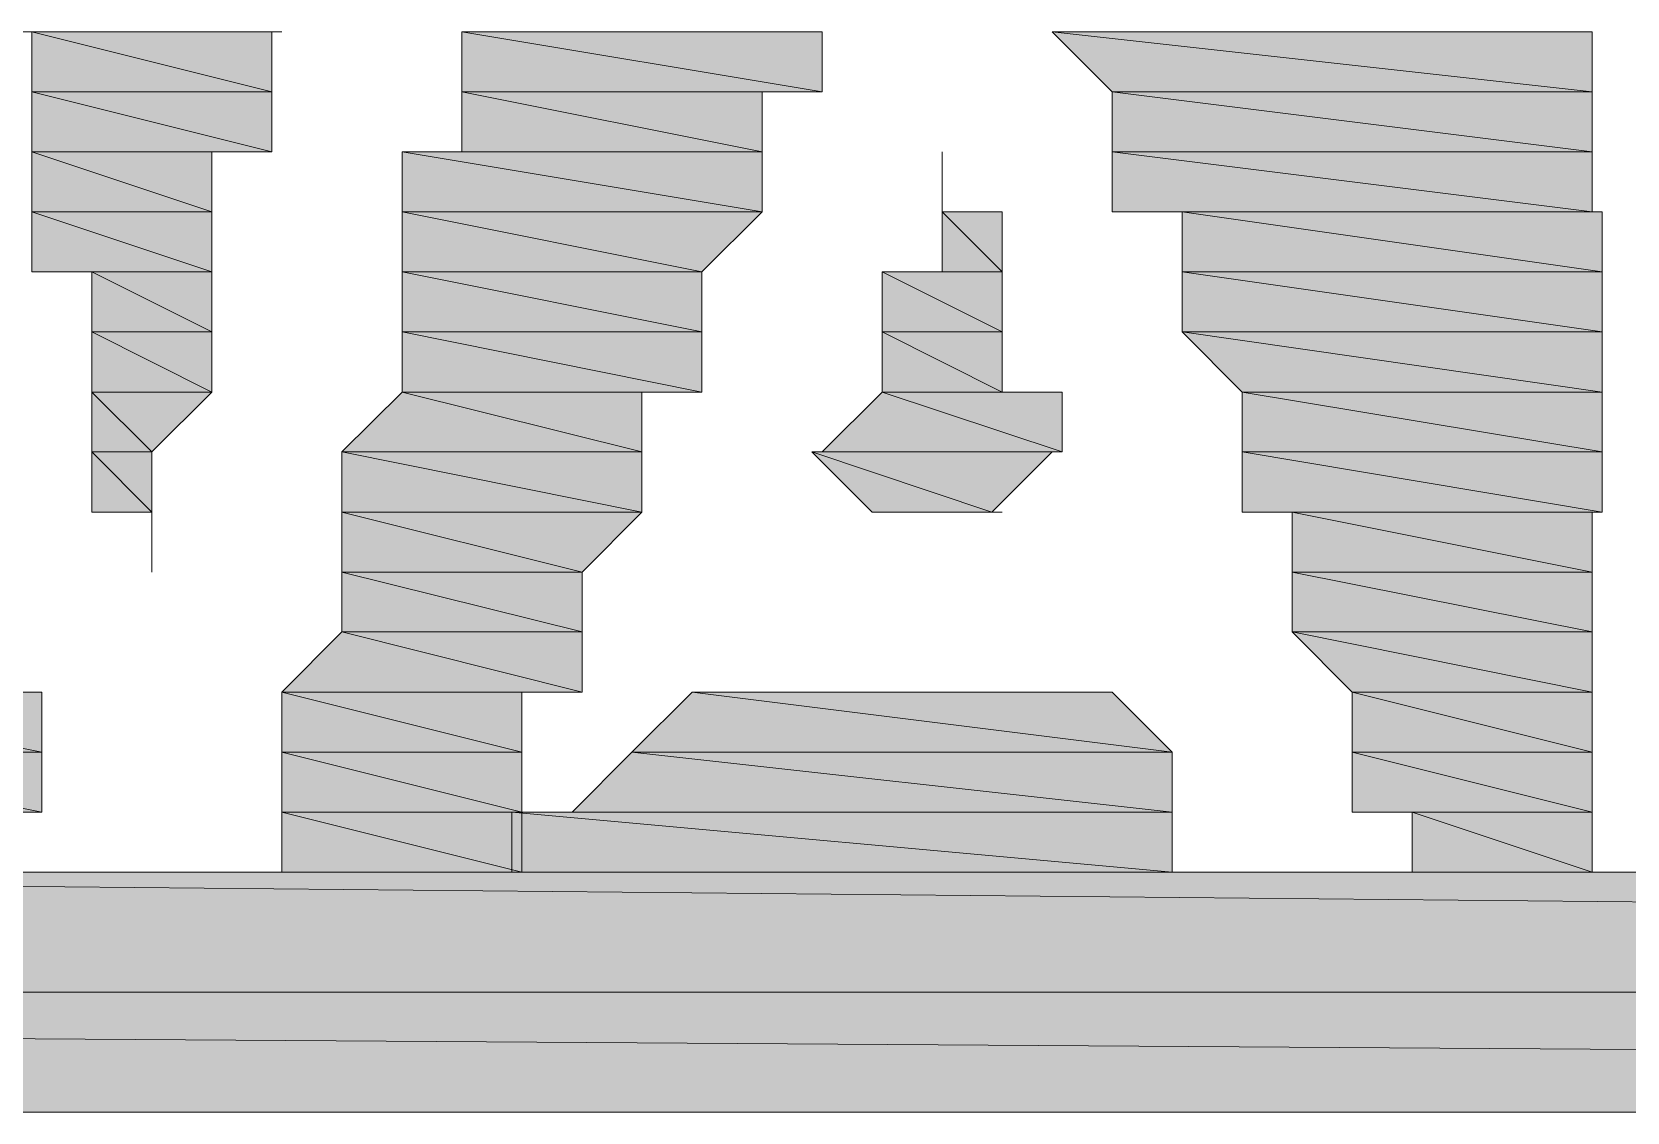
# Model space of a CAD drawing. Header units: millimetres. Extents: x 41 to 1635, y 11 to 1528.
# Drawn here: x 1480.17 to 1491.31, y 1166.81 to 1174.36 of the extents above; entities that cross this region are included whole.
import ezdxf

# ---------------------------------------------------------------- set-up
doc = ezdxf.new("R2010")
doc.units = ezdxf.units.MM
doc.header["$LTSCALE"] = 8
for name, color, linetype in [('1', 7, 'CONTINUOUS'), ('PDF2_Geometry', 7, 'CONTINUOUS'), ('PDF2_Solid Fills', 7, 'CONTINUOUS')]:
    doc.layers.add(name, color=color, linetype=linetype)

# ---------------------------------------------------------------- blocks, each defined once
blk = doc.blocks.new('Sinee')
at = {"layer": 'PDF2_Geometry', "lineweight": 5}
for points in [[(234.404, -353.578), (236.92, -353.578)], [(234.404, -353.578), (236.92, -353.578)], [(234.893, -353.578), (236.99, -353.578)], [(234.893, -353.578), (236.99, -353.578)], [(234.893, -353.578), (236.99, -353.578)], [(234.893, -353.578), (236.99, -353.578)], [(235.243, -353.578), (235.243, -353.997), (236.92, -353.997)], [(235.243, -353.578), (236.92, -353.578), (236.92, -353.997)], [(238.248, -353.578), (240.764, -353.578)], [(238.248, -353.578), (240.764, -353.578)], [(238.248, -353.578), (240.764, -353.578)], [(238.248, -353.578), (240.764, -353.578)], [(238.248, -353.578), (240.764, -353.578)], [(238.248, -353.578), (240.764, -353.578)], [(238.248, -353.578), (238.248, -353.997), (240.764, -353.997)], [(238.248, -353.578), (240.764, -353.578), (240.764, -353.997)], [(242.372, -353.578), (246.146, -353.578)], [(242.372, -353.578), (246.146, -353.578)], [(242.372, -353.578), (246.146, -353.578)], [(242.372, -353.578), (246.146, -353.578)], [(242.372, -353.578), (246.146, -353.578)], [(242.372, -353.578), (246.146, -353.578)], [(242.372, -353.578), (242.791, -353.997), (246.146, -353.997)], [(242.372, -353.578), (246.146, -353.578), (246.146, -353.997)], [(235.243, -353.997), (236.92, -353.997)], [(235.243, -353.997), (236.92, -353.997)], [(235.243, -353.997), (236.92, -353.997)], [(235.243, -353.997), (236.92, -353.997)], [(235.243, -353.997), (236.92, -353.997)], [(235.243, -353.997), (236.92, -353.997)], [(235.243, -353.997), (235.243, -354.416), (236.92, -354.416)], [(235.243, -353.997), (236.92, -353.997), (236.92, -354.416)], [(238.248, -353.997), (240.345, -353.997)], [(238.248, -353.997), (240.764, -353.997), (240.345, -353.997)], [(238.248, -353.997), (240.345, -353.997)], [(238.248, -353.997), (240.345, -353.997)], [(238.248, -353.997), (240.345, -353.997)], [(238.248, -353.997), (240.345, -353.997)], [(238.248, -353.997), (238.248, -354.416), (240.345, -354.416)], [(238.248, -353.997), (240.345, -353.997), (240.345, -354.416)], [(242.791, -353.997), (246.146, -353.997)], [(242.791, -353.997), (246.146, -353.997)], [(242.791, -353.997), (246.146, -353.997)], [(242.791, -353.997), (246.146, -353.997)], [(242.791, -353.997), (246.146, -353.997)], [(242.791, -353.997), (246.146, -353.997)], [(242.791, -353.997), (242.791, -354.416), (246.146, -354.416)], [(242.791, -353.997), (246.146, -353.997), (246.146, -354.416)], [(235.243, -354.416), (236.92, -354.416)], [(235.243, -354.416), (236.92, -354.416)], [(235.243, -354.416), (236.92, -354.416)], [(235.243, -354.416), (236.92, -354.416)], [(235.243, -354.416), (236.501, -354.416)], [(235.243, -354.416), (236.92, -354.416), (236.501, -354.416)], [(235.243, -354.416), (236.501, -354.416)], [(235.243, -354.416), (236.501, -354.416)], [(235.243, -354.416), (235.243, -354.836), (236.501, -354.836)], [(235.243, -354.416), (236.501, -354.416), (236.501, -354.836)], [(238.248, -354.416), (237.829, -354.416), (240.345, -354.416)], [(238.248, -354.416), (237.829, -354.416), (240.345, -354.416)], [(237.829, -354.416), (240.345, -354.416)], [(237.829, -354.416), (240.345, -354.416)], [(237.829, -354.416), (237.829, -354.836), (240.345, -354.836)], [(237.829, -354.416), (240.345, -354.416), (240.345, -354.836)], [(238.248, -354.416), (240.345, -354.416)], [(238.248, -354.416), (240.345, -354.416)], [(238.248, -354.416), (240.345, -354.416)], [(238.248, -354.416), (240.345, -354.416)], [(238.248, -354.416), (240.345, -354.416)], [(241.603, -354.416), (241.603, -354.416)], [(241.603, -354.416), (241.603, -354.836)], [(241.603, -354.416), (241.603, -354.836)], [(242.791, -354.416), (246.146, -354.416)], [(242.791, -354.416), (246.146, -354.416)], [(242.791, -354.416), (246.146, -354.416)], [(242.791, -354.416), (246.146, -354.416)], [(242.791, -354.416), (246.146, -354.416)], [(242.791, -354.416), (246.146, -354.416)], [(242.791, -354.416), (246.146, -354.416)], [(242.791, -354.416), (246.146, -354.416)], [(242.791, -354.416), (242.791, -354.836), (246.146, -354.836)], [(242.791, -354.416), (246.146, -354.416), (246.146, -354.836)], [(235.243, -354.836), (236.501, -354.836)], [(235.243, -354.836), (236.501, -354.836)], [(235.243, -354.836), (236.501, -354.836)], [(235.243, -354.836), (236.501, -354.836)], [(235.243, -354.836), (236.501, -354.836)], [(235.243, -354.836), (236.501, -354.836)], [(235.243, -354.836), (236.501, -354.836)], [(235.243, -354.836), (236.501, -354.836)], [(235.243, -354.836), (236.501, -354.836)], [(235.243, -354.836), (236.501, -354.836)], [(235.243, -354.836), (236.501, -354.836)], [(235.243, -354.836), (236.501, -354.836)], [(235.243, -354.836), (236.501, -354.836)], [(235.243, -354.836), (236.501, -354.836)], [(235.243, -354.836), (235.243, -355.255), (236.501, -355.255)], [(235.243, -354.836), (236.501, -354.836), (236.501, -355.255)], [(237.829, -354.836), (240.345, -354.836)], [(237.829, -354.836), (240.345, -354.836)], [(237.829, -354.836), (240.345, -354.836)], [(237.829, -354.836), (240.345, -354.836)], [(237.829, -354.836), (240.345, -354.836)], [(237.829, -354.836), (240.345, -354.836)], [(237.829, -354.836), (240.345, -354.836)], [(237.829, -354.836), (240.345, -354.836)], [(237.829, -354.836), (240.345, -354.836)], [(237.829, -354.836), (240.345, -354.836)], [(237.829, -354.836), (240.345, -354.836)], [(237.829, -354.836), (240.345, -354.836)], [(237.829, -354.836), (240.345, -354.836)], [(237.829, -354.836), (240.345, -354.836)], [(237.829, -354.836), (237.829, -355.255), (239.925, -355.255)], [(237.829, -354.836), (240.345, -354.836), (239.925, -355.255)], [(241.603, -354.836), (241.603, -354.836)], [(241.603, -354.836), (241.603, -354.836)], [(241.603, -354.836), (241.603, -354.836)], [(241.603, -354.836), (241.603, -354.836)], [(241.603, -354.836), (241.603, -354.836)], [(241.603, -354.836), (241.603, -354.836)], [(241.603, -354.836), (241.603, -354.836)], [(241.603, -354.836), (241.603, -354.836)], [(241.603, -354.836), (241.603, -354.836)], [(241.603, -354.836), (241.603, -354.836)], [(241.603, -354.836), (241.603, -354.836)], [(241.603, -354.836), (241.603, -354.836)], [(241.603, -354.836), (242.022, -354.836)], [(241.603, -354.836), (242.022, -354.836)], [(241.603, -354.836), (241.603, -355.255), (242.022, -355.255)], [(241.603, -354.836), (242.022, -354.836), (242.022, -355.255)], [(242.791, -354.836), (246.146, -354.836)], [(242.791, -354.836), (246.146, -354.836)], [(242.791, -354.836), (246.146, -354.836)], [(242.791, -354.836), (246.146, -354.836)], [(243.28, -354.836), (246.216, -354.836)], [(243.28, -354.836), (246.216, -354.836)], [(243.28, -354.836), (246.216, -354.836)], [(243.28, -354.836), (246.216, -354.836)], [(243.28, -354.836), (246.216, -354.836)], [(243.28, -354.836), (246.216, -354.836)], [(243.28, -354.836), (246.216, -354.836)], [(243.28, -354.836), (246.216, -354.836)], [(243.28, -354.836), (246.216, -354.836)], [(243.28, -354.836), (246.216, -354.836)], [(243.28, -354.836), (243.28, -355.255), (246.216, -355.255)], [(243.28, -354.836), (246.216, -354.836), (246.216, -355.255)], [(235.243, -355.255), (236.501, -355.255)], [(235.243, -355.255), (236.501, -355.255)], [(235.243, -355.255), (236.501, -355.255)], [(235.243, -355.255), (236.501, -355.255)], [(235.662, -355.255), (236.501, -355.255)], [(235.662, -355.255), (236.501, -355.255)], [(235.662, -355.255), (235.662, -355.674), (236.501, -355.674)], [(235.662, -355.255), (236.501, -355.255), (236.501, -355.674)], [(237.829, -355.255), (239.925, -355.255)], [(237.829, -355.255), (239.925, -355.255)], [(237.829, -355.255), (239.925, -355.255)], [(237.829, -355.255), (239.925, -355.255)], [(237.829, -355.255), (239.925, -355.255)], [(237.829, -355.255), (239.925, -355.255)], [(237.829, -355.255), (237.829, -355.674), (239.925, -355.674)], [(237.829, -355.255), (239.925, -355.255), (239.925, -355.674)], [(241.603, -355.255), (241.184, -355.255), (242.022, -355.255)], [(241.603, -355.255), (241.184, -355.255), (242.022, -355.255)], [(241.184, -355.255), (242.022, -355.255)], [(241.184, -355.255), (242.022, -355.255)], [(241.184, -355.255), (241.184, -355.674), (242.022, -355.674)], [(241.184, -355.255), (242.022, -355.255), (242.022, -355.674)], [(241.603, -355.255), (242.022, -355.255)], [(241.603, -355.255), (242.022, -355.255)], [(241.603, -355.255), (242.022, -355.255)], [(243.28, -355.255), (246.216, -355.255)], [(243.28, -355.255), (246.216, -355.255)], [(243.28, -355.255), (246.216, -355.255)], [(243.28, -355.255), (246.216, -355.255)], [(243.28, -355.255), (246.216, -355.255)], [(243.28, -355.255), (246.216, -355.255)], [(243.28, -355.255), (243.28, -355.674), (246.216, -355.674)], [(243.28, -355.255), (246.216, -355.255), (246.216, -355.674)], [(235.662, -355.674), (236.501, -355.674)], [(235.662, -355.674), (236.501, -355.674)], [(235.662, -355.674), (235.662, -356.094), (236.501, -356.094)], [(235.662, -355.674), (236.501, -355.674), (236.501, -356.094)], [(237.829, -355.674), (239.925, -355.674)], [(237.829, -355.674), (239.925, -355.674)], [(237.829, -355.674), (237.829, -356.094), (239.925, -356.094)], [(237.829, -355.674), (239.925, -355.674), (239.925, -356.094)], [(241.184, -355.674), (242.022, -355.674)], [(241.184, -355.674), (242.022, -355.674)], [(241.184, -355.674), (241.184, -356.094), (242.022, -356.094)], [(241.184, -355.674), (242.022, -355.674), (242.022, -356.094)], [(243.28, -355.674), (246.216, -355.674)], [(243.28, -355.674), (246.216, -355.674)], [(243.28, -355.674), (243.7, -356.094), (246.216, -356.094)], [(243.28, -355.674), (246.216, -355.674), (246.216, -356.094)], [(235.662, -356.094), (236.501, -356.094)], [(235.662, -356.094), (236.501, -356.094)], [(235.662, -356.094), (236.501, -356.094)], [(235.662, -356.094), (236.501, -356.094)], [(235.662, -356.094), (236.501, -356.094)], [(235.662, -356.094), (236.501, -356.094)], [(235.662, -356.094), (235.662, -356.513), (236.081, -356.513)], [(235.662, -356.094), (236.501, -356.094), (236.081, -356.513)], [(237.829, -356.094), (237.409, -356.513), (239.506, -356.513)], [(237.829, -356.094), (239.925, -356.094)], [(237.829, -356.094), (239.925, -356.094)], [(237.829, -356.094), (239.925, -356.094)], [(237.829, -356.094), (239.925, -356.094)], [(237.829, -356.094), (239.506, -356.094)], [(237.829, -356.094), (239.925, -356.094), (239.506, -356.094)], [(237.829, -356.094), (239.506, -356.094), (239.506, -356.513)], [(241.184, -356.094), (240.764, -356.513), (242.442, -356.513)], [(241.184, -356.094), (242.022, -356.094)], [(241.184, -356.094), (242.022, -356.094)], [(241.184, -356.094), (242.442, -356.094)], [(241.184, -356.094), (242.442, -356.094)], [(241.184, -356.094), (242.442, -356.094)], [(241.184, -356.094), (242.442, -356.094)], [(241.184, -356.094), (242.442, -356.094), (242.442, -356.513)], [(243.7, -356.094), (246.216, -356.094)], [(243.7, -356.094), (246.216, -356.094)], [(243.7, -356.094), (246.216, -356.094)], [(243.7, -356.094), (246.216, -356.094)], [(243.7, -356.094), (246.216, -356.094)], [(243.7, -356.094), (246.216, -356.094)], [(243.7, -356.094), (243.7, -356.513), (246.216, -356.513)], [(243.7, -356.094), (246.216, -356.094), (246.216, -356.513)], [(235.662, -356.513), (236.081, -356.513)], [(235.662, -356.513), (236.081, -356.513)], [(235.662, -356.513), (236.081, -356.513)], [(235.662, -356.513), (236.081, -356.513)], [(235.662, -356.513), (235.662, -356.933), (236.081, -356.933)], [(235.662, -356.513), (236.081, -356.513), (236.081, -356.933)], [(237.409, -356.513), (239.506, -356.513)], [(237.409, -356.513), (239.506, -356.513)], [(237.409, -356.513), (239.506, -356.513)], [(237.409, -356.513), (239.506, -356.513)], [(237.409, -356.513), (237.409, -356.933), (239.506, -356.933)], [(237.409, -356.513), (239.506, -356.513), (239.506, -356.933)], [(240.694, -356.513), (242.372, -356.513)], [(240.694, -356.513), (242.372, -356.513)], [(240.694, -356.513), (242.372, -356.513)], [(240.694, -356.513), (242.372, -356.513)], [(240.694, -356.513), (241.114, -356.933), (241.952, -356.933)], [(240.694, -356.513), (242.372, -356.513), (241.952, -356.933)], [(243.7, -356.513), (246.216, -356.513)], [(243.7, -356.513), (246.216, -356.513)], [(243.7, -356.513), (246.216, -356.513)], [(243.7, -356.513), (246.216, -356.513)], [(243.7, -356.513), (243.7, -356.933), (246.216, -356.933)], [(243.7, -356.513), (246.216, -356.513), (246.216, -356.933)], [(235.662, -356.933), (236.081, -356.933)], [(235.662, -356.933), (236.081, -356.933)], [(235.662, -356.933), (236.081, -356.933)], [(235.662, -356.933), (236.081, -356.933)], [(236.081, -356.933), (236.081, -356.933)], [(236.081, -356.933), (236.081, -356.933)], [(236.081, -356.933), (236.081, -356.933)], [(236.081, -356.933), (236.081, -356.933)], [(236.081, -356.933), (236.081, -356.933)], [(236.081, -356.933), (236.081, -356.933)], [(236.081, -356.933), (236.081, -356.933)], [(236.081, -356.933), (236.081, -356.933)], [(236.081, -356.933), (236.081, -356.933)], [(236.081, -356.933), (236.081, -356.933)], [(236.081, -356.933), (236.081, -356.933)], [(236.081, -356.933), (236.081, -356.933)], [(236.081, -356.933), (236.081, -356.933)], [(236.081, -356.933), (236.081, -356.933)], [(236.081, -356.933), (236.081, -357.352)], [(236.081, -356.933), (236.081, -357.352)], [(237.409, -356.933), (239.506, -356.933)], [(237.409, -356.933), (239.506, -356.933)], [(237.409, -356.933), (239.506, -356.933)], [(237.409, -356.933), (239.506, -356.933)], [(237.409, -356.933), (239.506, -356.933)], [(237.409, -356.933), (239.506, -356.933)], [(237.409, -356.933), (239.506, -356.933)], [(237.409, -356.933), (239.506, -356.933)], [(237.409, -356.933), (239.506, -356.933)], [(237.409, -356.933), (239.506, -356.933)], [(237.409, -356.933), (239.506, -356.933)], [(237.409, -356.933), (239.506, -356.933)], [(237.409, -356.933), (239.506, -356.933)], [(237.409, -356.933), (239.506, -356.933)], [(237.409, -356.933), (239.506, -356.933)], [(237.409, -356.933), (239.506, -356.933)], [(237.409, -356.933), (239.506, -356.933)], [(237.409, -356.933), (239.506, -356.933)], [(237.409, -356.933), (237.409, -357.352), (239.087, -357.352)], [(237.409, -356.933), (239.506, -356.933), (239.087, -357.352)], [(241.184, -356.933), (242.022, -356.933)], [(241.184, -356.933), (242.022, -356.933)], [(241.603, -356.933), (241.603, -356.933)], [(241.603, -356.933), (242.022, -356.933), (241.603, -356.933)], [(241.603, -356.933), (241.603, -356.933)], [(241.603, -356.933), (241.603, -356.933)], [(241.603, -356.933), (241.603, -356.933)], [(243.7, -356.933), (246.216, -356.933)], [(243.7, -356.933), (246.216, -356.933)], [(243.7, -356.933), (246.216, -356.933)], [(243.7, -356.933), (246.216, -356.933)], [(243.7, -356.933), (246.216, -356.933)], [(243.7, -356.933), (246.216, -356.933)], [(243.7, -356.933), (246.216, -356.933)], [(243.7, -356.933), (246.216, -356.933)], [(244.049, -356.933), (246.146, -356.933)], [(244.049, -356.933), (246.146, -356.933)], [(244.049, -356.933), (246.146, -356.933)], [(244.049, -356.933), (246.146, -356.933)], [(244.049, -356.933), (246.146, -356.933)], [(244.049, -356.933), (246.146, -356.933)], [(244.049, -356.933), (246.146, -356.933)], [(244.049, -356.933), (246.146, -356.933)], [(244.049, -356.933), (246.146, -356.933)], [(244.049, -356.933), (246.146, -356.933)], [(244.049, -356.933), (244.049, -357.352), (246.146, -357.352)], [(244.049, -356.933), (246.146, -356.933), (246.146, -357.352)], [(236.081, -357.352), (236.081, -357.352)], [(236.081, -357.352), (236.081, -357.352)], [(236.081, -357.352), (236.081, -357.352)], [(237.409, -357.352), (239.087, -357.352)], [(237.409, -357.352), (239.087, -357.352)], [(237.409, -357.352), (239.087, -357.352)], [(237.409, -357.352), (239.087, -357.352)], [(237.409, -357.352), (239.087, -357.352)], [(237.409, -357.352), (239.087, -357.352)], [(237.409, -357.352), (237.409, -357.771), (239.087, -357.771)], [(237.409, -357.352), (239.087, -357.352), (239.087, -357.771)], [(244.049, -357.352), (246.146, -357.352)], [(244.049, -357.352), (246.146, -357.352)], [(244.049, -357.352), (246.146, -357.352)], [(244.049, -357.352), (246.146, -357.352)], [(244.049, -357.352), (246.146, -357.352)], [(244.049, -357.352), (246.146, -357.352)], [(244.049, -357.352), (244.049, -357.771), (246.146, -357.771)], [(244.049, -357.352), (246.146, -357.352), (246.146, -357.771)], [(237.409, -357.771), (236.99, -358.191), (239.087, -358.191)], [(237.409, -357.771), (239.087, -357.771), (239.087, -358.191)], [(244.049, -357.771), (244.468, -358.191), (246.146, -358.191)], [(244.049, -357.771), (246.146, -357.771), (246.146, -358.191)], [(233.216, -358.191), (235.313, -358.191)], [(233.216, -358.191), (235.313, -358.191)], [(233.216, -358.191), (235.313, -358.191)], [(233.216, -358.191), (235.313, -358.191)], [(233.216, -358.191), (233.216, -358.61), (235.313, -358.61)], [(233.216, -358.191), (235.313, -358.191), (235.313, -358.61)], [(236.99, -358.191), (239.087, -358.191)], [(236.99, -358.191), (239.087, -358.191)], [(236.99, -358.191), (239.087, -358.191)], [(236.99, -358.191), (239.087, -358.191)], [(236.99, -358.191), (238.667, -358.191)], [(236.99, -358.191), (239.087, -358.191), (238.667, -358.191)], [(236.99, -358.191), (238.667, -358.191)], [(236.99, -358.191), (238.667, -358.191)], [(236.99, -358.191), (236.99, -358.61), (238.667, -358.61)], [(236.99, -358.191), (238.667, -358.191), (238.667, -358.61)], [(239.856, -358.191), (239.436, -358.61), (243.21, -358.61)], [(240.275, -358.191), (239.856, -358.191), (242.791, -358.191)], [(240.275, -358.191), (239.856, -358.191), (242.791, -358.191)], [(239.856, -358.191), (242.791, -358.191)], [(239.856, -358.191), (242.791, -358.191)], [(239.856, -358.191), (242.791, -358.191), (243.21, -358.61)], [(240.275, -358.191), (242.791, -358.191)], [(240.275, -358.191), (242.791, -358.191)], [(240.275, -358.191), (242.791, -358.191)], [(240.275, -358.191), (242.791, -358.191)], [(240.275, -358.191), (242.791, -358.191)], [(240.275, -358.191), (242.791, -358.191)], [(244.468, -358.191), (246.146, -358.191)], [(244.468, -358.191), (246.146, -358.191)], [(244.468, -358.191), (246.146, -358.191)], [(244.468, -358.191), (246.146, -358.191)], [(244.468, -358.191), (246.146, -358.191)], [(244.468, -358.191), (246.146, -358.191)], [(244.468, -358.191), (246.146, -358.191)], [(244.468, -358.191), (246.146, -358.191)], [(244.468, -358.191), (244.468, -358.61), (246.146, -358.61)], [(244.468, -358.191), (246.146, -358.191), (246.146, -358.61)], [(233.216, -358.61), (232.797, -359.029), (235.313, -359.029)], [(233.216, -358.61), (235.313, -358.61)], [(233.216, -358.61), (235.313, -358.61)], [(233.216, -358.61), (235.313, -358.61)], [(233.216, -358.61), (235.313, -358.61)], [(233.216, -358.61), (235.313, -358.61)], [(233.216, -358.61), (235.313, -358.61)], [(233.216, -358.61), (235.313, -358.61)], [(233.216, -358.61), (235.313, -358.61)], [(233.216, -358.61), (235.313, -358.61), (235.313, -359.029)], [(236.99, -358.61), (238.667, -358.61)], [(236.99, -358.61), (238.667, -358.61)], [(236.99, -358.61), (238.667, -358.61)], [(236.99, -358.61), (238.667, -358.61)], [(236.99, -358.61), (238.667, -358.61)], [(236.99, -358.61), (238.667, -358.61)], [(236.99, -358.61), (238.667, -358.61)], [(236.99, -358.61), (238.667, -358.61)], [(236.99, -358.61), (236.99, -359.029), (238.667, -359.029)], [(236.99, -358.61), (238.667, -358.61), (238.667, -359.029)], [(239.436, -358.61), (239.017, -359.029), (243.21, -359.029)], [(239.436, -358.61), (243.21, -358.61)], [(239.436, -358.61), (243.21, -358.61)], [(239.436, -358.61), (243.21, -358.61)], [(239.436, -358.61), (243.21, -358.61)], [(239.436, -358.61), (243.21, -358.61)], [(239.436, -358.61), (243.21, -358.61)], [(239.436, -358.61), (243.21, -358.61)], [(239.436, -358.61), (243.21, -358.61)], [(239.436, -358.61), (243.21, -358.61), (243.21, -359.029)], [(244.468, -358.61), (246.146, -358.61)], [(244.468, -358.61), (246.146, -358.61)], [(244.468, -358.61), (246.146, -358.61)], [(244.468, -358.61), (246.146, -358.61)], [(244.468, -358.61), (246.146, -358.61)], [(244.468, -358.61), (246.146, -358.61)], [(244.468, -358.61), (246.146, -358.61)], [(244.468, -358.61), (246.146, -358.61)], [(244.468, -358.61), (244.468, -359.029), (246.146, -359.029)], [(244.468, -358.61), (246.146, -358.61), (246.146, -359.029)], [(232.797, -359.029), (232.377, -359.029), (235.313, -359.029)], [(232.797, -359.029), (232.377, -359.029), (235.313, -359.029)], [(232.797, -359.029), (235.313, -359.029)], [(232.797, -359.029), (235.313, -359.029)], [(232.797, -359.029), (235.313, -359.029)], [(232.797, -359.029), (235.313, -359.029)], [(232.797, -359.029), (235.313, -359.029)], [(236.99, -359.029), (238.667, -359.029)], [(236.99, -359.029), (238.667, -359.029)], [(236.99, -359.029), (238.667, -359.029)], [(236.99, -359.029), (238.667, -359.029)], [(236.99, -359.029), (238.667, -359.029)], [(236.99, -359.029), (238.667, -359.029)], [(236.99, -359.029), (238.667, -359.029)], [(236.99, -359.029), (238.667, -359.029)], [(236.99, -359.029), (238.667, -359.029)], [(236.99, -359.029), (238.667, -359.029)], [(236.99, -359.029), (238.667, -359.029)], [(236.99, -359.029), (238.667, -359.029)], [(236.99, -359.029), (236.99, -359.449), (238.667, -359.449)], [(236.99, -359.029), (238.667, -359.029), (238.667, -359.449)], [(238.597, -359.029), (243.21, -359.029)], [(238.597, -359.029), (243.21, -359.029)], [(238.597, -359.029), (238.597, -359.449), (243.21, -359.449)], [(238.597, -359.029), (243.21, -359.029), (243.21, -359.449)], [(239.017, -359.029), (238.598, -359.029), (243.21, -359.029)], [(239.017, -359.029), (238.598, -359.029), (243.21, -359.029)], [(239.017, -359.029), (243.21, -359.029)], [(239.017, -359.029), (243.21, -359.029)], [(239.017, -359.029), (243.21, -359.029)], [(239.017, -359.029), (243.21, -359.029)], [(239.017, -359.029), (243.21, -359.029)], [(239.017, -359.029), (243.21, -359.029)], [(239.017, -359.029), (243.21, -359.029)], [(239.017, -359.029), (243.21, -359.029)], [(239.017, -359.029), (243.21, -359.029)], [(244.468, -359.029), (246.146, -359.029)], [(244.468, -359.029), (246.146, -359.029)], [(244.468, -359.029), (246.146, -359.029)], [(244.468, -359.029), (246.146, -359.029)], [(244.468, -359.029), (246.146, -359.029)], [(244.468, -359.029), (246.146, -359.029)], [(244.888, -359.029), (246.146, -359.029)], [(244.888, -359.029), (246.146, -359.029)], [(244.888, -359.029), (246.146, -359.029)], [(244.888, -359.029), (246.146, -359.029)], [(244.888, -359.029), (246.146, -359.029)], [(244.888, -359.029), (246.146, -359.029)], [(244.888, -359.029), (244.888, -359.449), (246.146, -359.449)], [(244.888, -359.029), (246.146, -359.029), (246.146, -359.449)], [(224.759, -359.449), (224.34, -360.287), (312.395, -360.287)], [(224.759, -359.449), (312.395, -359.449), (312.395, -360.287)], [(232.307, -359.449), (231.888, -359.449), (236.081, -359.449)], [(232.307, -359.449), (231.888, -359.449), (236.081, -359.449)], [(231.888, -359.449), (236.501, -359.449)], [(231.888, -359.449), (236.501, -359.449)], [(231.888, -359.449), (236.501, -359.449)], [(231.888, -359.449), (236.501, -359.449)], [(232.307, -359.449), (235.662, -359.449)], [(232.307, -359.449), (235.662, -359.449)], [(232.307, -359.449), (236.081, -359.449)], [(236.501, -359.449), (238.178, -359.449)], [(236.501, -359.449), (238.178, -359.449)], [(236.501, -359.449), (238.178, -359.449)], [(236.501, -359.449), (238.178, -359.449)], [(236.99, -359.449), (236.571, -359.449), (238.248, -359.449)], [(236.99, -359.449), (236.571, -359.449), (238.248, -359.449)], [(236.99, -359.449), (238.248, -359.449)], [(236.99, -359.449), (238.667, -359.449), (238.248, -359.449)], [(236.99, -359.449), (238.248, -359.449)], [(238.597, -359.449), (238.178, -359.449), (243.63, -359.449)], [(238.597, -359.449), (238.178, -359.449), (243.63, -359.449)], [(238.248, -359.449), (243.699, -359.449)], [(238.248, -359.449), (243.699, -359.449)], [(238.597, -359.449), (243.21, -359.449)], [(238.597, -359.449), (243.21, -359.449)], [(238.597, -359.449), (243.63, -359.449)], [(238.597, -359.449), (243.63, -359.449)], [(238.597, -359.449), (243.63, -359.449)], [(243.7, -359.449), (244.958, -359.449)], [(244.888, -359.449), (246.146, -359.449)], [(244.888, -359.449), (246.146, -359.449)], [(244.888, -359.449), (246.146, -359.449)], [(244.888, -359.449), (246.146, -359.449)], [(244.888, -359.449), (246.146, -359.449)], [(244.888, -359.449), (246.146, -359.449)], [(244.888, -359.449), (246.146, -359.449)], [(244.888, -359.449), (246.146, -359.449)], [(246.565, -359.449), (246.146, -359.449), (251.597, -359.449)], [(246.565, -359.449), (246.146, -359.449), (251.597, -359.449)], [(246.146, -359.449), (252.017, -359.449)], [(246.146, -359.449), (252.017, -359.449)], [(246.146, -359.449), (252.017, -359.449)], [(246.146, -359.449), (252.017, -359.449)], [(186.179, -360.287), (186.179, -361.126), (312.396, -361.126)], [(186.179, -360.287), (312.396, -360.287), (312.396, -361.126)], [(224.41, -360.287), (221.474, -360.287), (312.472, -360.287)], [(224.41, -360.287), (221.474, -360.287), (312.472, -360.287)], [(224.41, -360.287), (312.472, -360.287)], [(216.023, -361.126), (249.15, -361.126)]]:
    blk.add_lwpolyline(points, close=True, dxfattribs=at)
for points in [[(234.404, -353.578), (236.92, -353.578), (234.404, -353.578)], [(234.404, -353.578), (236.92, -353.578), (234.404, -353.578)], [(234.893, -353.578), (236.99, -353.578), (234.893, -353.578)], [(234.893, -353.578), (236.99, -353.578), (234.893, -353.578)], [(234.893, -353.578), (236.99, -353.578), (234.893, -353.578)], [(234.893, -353.578), (236.99, -353.578), (234.893, -353.578)], [(238.248, -353.578), (240.764, -353.578), (238.248, -353.578)], [(238.248, -353.578), (240.764, -353.578), (238.248, -353.578)], [(238.248, -353.578), (240.764, -353.578), (238.248, -353.578)], [(238.248, -353.578), (240.764, -353.578), (238.248, -353.578)], [(238.248, -353.578), (240.764, -353.578), (238.248, -353.578)], [(238.248, -353.578), (240.764, -353.578), (238.248, -353.578)], [(242.372, -353.578), (246.146, -353.578), (242.372, -353.578)], [(242.372, -353.578), (246.146, -353.578), (242.372, -353.578)], [(242.372, -353.578), (246.146, -353.578), (242.372, -353.578)], [(242.372, -353.578), (246.146, -353.578), (242.372, -353.578)], [(242.372, -353.578), (246.146, -353.578), (242.372, -353.578)], [(242.372, -353.578), (246.146, -353.578), (242.372, -353.578)], [(235.243, -353.997), (236.92, -353.997), (235.243, -353.997)], [(235.243, -353.997), (236.92, -353.997), (235.243, -353.997)], [(235.243, -353.997), (236.92, -353.997), (235.243, -353.997)], [(235.243, -353.997), (236.92, -353.997), (235.243, -353.997)], [(235.243, -353.997), (236.92, -353.997), (235.243, -353.997)], [(235.243, -353.997), (236.92, -353.997), (235.243, -353.997)], [(238.248, -353.997), (240.345, -353.997), (238.248, -353.997)], [(238.248, -353.997), (240.764, -353.997), (238.248, -353.997)], [(238.248, -353.997), (240.345, -353.997), (238.248, -353.997)], [(238.248, -353.997), (240.345, -353.997), (238.248, -353.997)], [(238.248, -353.997), (240.345, -353.997), (238.248, -353.997)], [(238.248, -353.997), (240.345, -353.997), (238.248, -353.997)], [(242.791, -353.997), (246.146, -353.997), (242.791, -353.997)], [(242.791, -353.997), (246.146, -353.997), (242.791, -353.997)], [(242.791, -353.997), (246.146, -353.997), (242.791, -353.997)], [(242.791, -353.997), (246.146, -353.997), (242.791, -353.997)], [(242.791, -353.997), (246.146, -353.997), (242.791, -353.997)], [(242.791, -353.997), (246.146, -353.997), (242.791, -353.997)], [(235.243, -354.416), (236.92, -354.416), (235.243, -354.416)], [(235.243, -354.416), (236.92, -354.416), (235.243, -354.416)], [(235.243, -354.416), (236.92, -354.416), (235.243, -354.416)], [(235.243, -354.416), (236.92, -354.416), (235.243, -354.416)], [(235.243, -354.416), (236.501, -354.416), (235.243, -354.416)], [(235.243, -354.416), (236.92, -354.416), (235.243, -354.416)], [(235.243, -354.416), (236.501, -354.416), (235.243, -354.416)], [(235.243, -354.416), (236.501, -354.416), (235.243, -354.416)], [(237.829, -354.416), (240.345, -354.416), (237.829, -354.416)], [(237.829, -354.416), (240.345, -354.416), (237.829, -354.416)], [(238.248, -354.416), (240.345, -354.416), (238.248, -354.416)], [(238.248, -354.416), (240.345, -354.416), (238.248, -354.416)], [(238.248, -354.416), (240.345, -354.416), (238.248, -354.416)], [(238.248, -354.416), (240.345, -354.416), (238.248, -354.416)], [(238.248, -354.416), (240.345, -354.416), (238.248, -354.416)], [(241.603, -354.416), (241.603, -354.416)], [(241.603, -354.416), (241.603, -354.836), (241.603, -354.416)], [(241.603, -354.416), (241.603, -354.836), (241.603, -354.416)], [(242.791, -354.416), (246.146, -354.416), (242.791, -354.416)], [(242.791, -354.416), (246.146, -354.416), (242.791, -354.416)], [(242.791, -354.416), (246.146, -354.416), (242.791, -354.416)], [(242.791, -354.416), (246.146, -354.416), (242.791, -354.416)], [(242.791, -354.416), (246.146, -354.416), (242.791, -354.416)], [(242.791, -354.416), (246.146, -354.416), (242.791, -354.416)], [(242.791, -354.416), (246.146, -354.416), (242.791, -354.416)], [(242.791, -354.416), (246.146, -354.416), (242.791, -354.416)], [(235.243, -354.836), (236.501, -354.836), (235.243, -354.836)], [(235.243, -354.836), (236.501, -354.836), (235.243, -354.836)], [(235.243, -354.836), (236.501, -354.836), (235.243, -354.836)], [(235.243, -354.836), (236.501, -354.836), (235.243, -354.836)], [(235.243, -354.836), (236.501, -354.836), (235.243, -354.836)], [(235.243, -354.836), (236.501, -354.836), (235.243, -354.836)], [(235.243, -354.836), (236.501, -354.836), (235.243, -354.836)], [(235.243, -354.836), (236.501, -354.836), (235.243, -354.836)], [(235.243, -354.836), (236.501, -354.836), (235.243, -354.836)], [(235.243, -354.836), (236.501, -354.836), (235.243, -354.836)], [(235.243, -354.836), (236.501, -354.836), (235.243, -354.836)], [(235.243, -354.836), (236.501, -354.836), (235.243, -354.836)], [(235.243, -354.836), (236.501, -354.836), (235.243, -354.836)], [(235.243, -354.836), (236.501, -354.836), (235.243, -354.836)], [(237.829, -354.836), (240.345, -354.836), (237.829, -354.836)], [(237.829, -354.836), (240.345, -354.836), (237.829, -354.836)], [(237.829, -354.836), (240.345, -354.836), (237.829, -354.836)], [(237.829, -354.836), (240.345, -354.836), (237.829, -354.836)], [(237.829, -354.836), (240.345, -354.836), (237.829, -354.836)], [(237.829, -354.836), (240.345, -354.836), (237.829, -354.836)], [(237.829, -354.836), (240.345, -354.836), (237.829, -354.836)], [(237.829, -354.836), (240.345, -354.836), (237.829, -354.836)], [(237.829, -354.836), (240.345, -354.836), (237.829, -354.836)], [(237.829, -354.836), (240.345, -354.836), (237.829, -354.836)], [(237.829, -354.836), (240.345, -354.836), (237.829, -354.836)], [(237.829, -354.836), (240.345, -354.836), (237.829, -354.836)], [(237.829, -354.836), (240.345, -354.836), (237.829, -354.836)], [(237.829, -354.836), (240.345, -354.836), (237.829, -354.836)], [(241.603, -354.836), (241.603, -354.836)], [(241.603, -354.836), (241.603, -354.836)], [(241.603, -354.836), (241.603, -354.836)], [(241.603, -354.836), (241.603, -354.836)], [(241.603, -354.836), (241.603, -354.836)], [(241.603, -354.836), (241.603, -354.836)], [(241.603, -354.836), (241.603, -354.836)], [(241.603, -354.836), (241.603, -354.836)], [(241.603, -354.836), (241.603, -354.836)], [(241.603, -354.836), (241.603, -354.836)], [(241.603, -354.836), (241.603, -354.836)], [(241.603, -354.836), (241.603, -354.836)], [(241.603, -354.836), (242.022, -354.836), (241.603, -354.836)], [(241.603, -354.836), (242.022, -354.836), (241.603, -354.836)], [(242.791, -354.836), (246.146, -354.836), (242.791, -354.836)], [(242.791, -354.836), (246.146, -354.836), (242.791, -354.836)], [(242.791, -354.836), (246.146, -354.836), (242.791, -354.836)], [(242.791, -354.836), (246.146, -354.836), (242.791, -354.836)], [(243.28, -354.836), (246.216, -354.836), (243.28, -354.836)], [(243.28, -354.836), (246.216, -354.836), (243.28, -354.836)], [(243.28, -354.836), (246.216, -354.836), (243.28, -354.836)], [(243.28, -354.836), (246.216, -354.836), (243.28, -354.836)], [(243.28, -354.836), (246.216, -354.836), (243.28, -354.836)], [(243.28, -354.836), (246.216, -354.836), (243.28, -354.836)], [(243.28, -354.836), (246.216, -354.836), (243.28, -354.836)], [(243.28, -354.836), (246.216, -354.836), (243.28, -354.836)], [(243.28, -354.836), (246.216, -354.836), (243.28, -354.836)], [(243.28, -354.836), (246.216, -354.836), (243.28, -354.836)], [(235.243, -355.255), (236.501, -355.255), (235.243, -355.255)], [(235.243, -355.255), (236.501, -355.255), (235.243, -355.255)], [(235.243, -355.255), (236.501, -355.255), (235.243, -355.255)], [(235.243, -355.255), (236.501, -355.255), (235.243, -355.255)], [(235.662, -355.255), (236.501, -355.255), (235.662, -355.255)], [(235.662, -355.255), (236.501, -355.255), (235.662, -355.255)], [(237.829, -355.255), (239.925, -355.255), (237.829, -355.255)], [(237.829, -355.255), (239.925, -355.255), (237.829, -355.255)], [(237.829, -355.255), (239.925, -355.255), (237.829, -355.255)], [(237.829, -355.255), (239.925, -355.255), (237.829, -355.255)], [(237.829, -355.255), (239.925, -355.255), (237.829, -355.255)], [(237.829, -355.255), (239.925, -355.255), (237.829, -355.255)], [(241.184, -355.255), (242.022, -355.255), (241.184, -355.255)], [(241.184, -355.255), (242.022, -355.255), (241.184, -355.255)], [(241.603, -355.255), (242.022, -355.255), (241.603, -355.255)], [(241.603, -355.255), (242.022, -355.255), (241.603, -355.255)], [(241.603, -355.255), (242.022, -355.255), (241.603, -355.255)], [(243.28, -355.255), (246.216, -355.255), (243.28, -355.255)], [(243.28, -355.255), (246.216, -355.255), (243.28, -355.255)], [(243.28, -355.255), (246.216, -355.255), (243.28, -355.255)], [(243.28, -355.255), (246.216, -355.255), (243.28, -355.255)], [(243.28, -355.255), (246.216, -355.255), (243.28, -355.255)], [(243.28, -355.255), (246.216, -355.255), (243.28, -355.255)], [(235.662, -355.674), (236.501, -355.674), (235.662, -355.674)], [(235.662, -355.674), (236.501, -355.674), (235.662, -355.674)], [(237.829, -355.674), (239.925, -355.674), (237.829, -355.674)], [(237.829, -355.674), (239.925, -355.674), (237.829, -355.674)], [(241.184, -355.674), (242.022, -355.674), (241.184, -355.674)], [(241.184, -355.674), (242.022, -355.674), (241.184, -355.674)], [(243.28, -355.674), (246.216, -355.674), (243.28, -355.674)], [(243.28, -355.674), (246.216, -355.674), (243.28, -355.674)], [(235.662, -356.094), (236.501, -356.094), (235.662, -356.094)], [(235.662, -356.094), (236.501, -356.094), (235.662, -356.094)], [(235.662, -356.094), (236.501, -356.094), (235.662, -356.094)], [(235.662, -356.094), (236.501, -356.094), (235.662, -356.094)], [(235.662, -356.094), (236.501, -356.094), (235.662, -356.094)], [(235.662, -356.094), (236.501, -356.094), (235.662, -356.094)], [(237.829, -356.094), (239.925, -356.094), (237.829, -356.094)], [(237.829, -356.094), (239.925, -356.094), (237.829, -356.094)], [(237.829, -356.094), (239.925, -356.094), (237.829, -356.094)], [(237.829, -356.094), (239.925, -356.094), (237.829, -356.094)], [(237.829, -356.094), (239.506, -356.094), (237.829, -356.094)], [(237.829, -356.094), (239.925, -356.094), (237.829, -356.094)], [(241.184, -356.094), (242.022, -356.094), (241.184, -356.094)], [(241.184, -356.094), (242.022, -356.094), (241.184, -356.094)], [(241.184, -356.094), (242.442, -356.094), (241.184, -356.094)], [(241.184, -356.094), (242.442, -356.094), (241.184, -356.094)], [(241.184, -356.094), (242.442, -356.094), (241.184, -356.094)], [(241.184, -356.094), (242.442, -356.094), (241.184, -356.094)], [(243.7, -356.094), (246.216, -356.094), (243.7, -356.094)], [(243.7, -356.094), (246.216, -356.094), (243.7, -356.094)], [(243.7, -356.094), (246.216, -356.094), (243.7, -356.094)], [(243.7, -356.094), (246.216, -356.094), (243.7, -356.094)], [(243.7, -356.094), (246.216, -356.094), (243.7, -356.094)], [(243.7, -356.094), (246.216, -356.094), (243.7, -356.094)], [(235.662, -356.513), (236.081, -356.513), (235.662, -356.513)], [(235.662, -356.513), (236.081, -356.513), (235.662, -356.513)], [(235.662, -356.513), (236.081, -356.513), (235.662, -356.513)], [(235.662, -356.513), (236.081, -356.513), (235.662, -356.513)], [(237.409, -356.513), (239.506, -356.513), (237.409, -356.513)], [(237.409, -356.513), (239.506, -356.513), (237.409, -356.513)], [(237.409, -356.513), (239.506, -356.513), (237.409, -356.513)], [(237.409, -356.513), (239.506, -356.513), (237.409, -356.513)], [(240.694, -356.513), (242.372, -356.513), (240.694, -356.513)], [(240.694, -356.513), (242.372, -356.513), (240.694, -356.513)], [(240.694, -356.513), (242.372, -356.513), (240.694, -356.513)], [(240.694, -356.513), (242.372, -356.513), (240.694, -356.513)], [(243.7, -356.513), (246.216, -356.513), (243.7, -356.513)], [(243.7, -356.513), (246.216, -356.513), (243.7, -356.513)], [(243.7, -356.513), (246.216, -356.513), (243.7, -356.513)], [(243.7, -356.513), (246.216, -356.513), (243.7, -356.513)], [(235.662, -356.933), (236.081, -356.933), (235.662, -356.933)], [(235.662, -356.933), (236.081, -356.933), (235.662, -356.933)], [(235.662, -356.933), (236.081, -356.933), (235.662, -356.933)], [(235.662, -356.933), (236.081, -356.933), (235.662, -356.933)], [(236.081, -356.933), (236.081, -356.933)], [(236.081, -356.933), (236.081, -356.933)], [(236.081, -356.933), (236.081, -356.933)], [(236.081, -356.933), (236.081, -356.933)], [(236.081, -356.933), (236.081, -356.933)], [(236.081, -356.933), (236.081, -356.933)], [(236.081, -356.933), (236.081, -356.933)], [(236.081, -356.933), (236.081, -356.933)], [(236.081, -356.933), (236.081, -356.933)], [(236.081, -356.933), (236.081, -356.933)], [(236.081, -356.933), (236.081, -356.933)], [(236.081, -356.933), (236.081, -356.933)], [(236.081, -356.933), (236.081, -356.933)], [(236.081, -356.933), (236.081, -356.933)], [(236.081, -356.933), (236.081, -357.352), (236.081, -356.933)], [(236.081, -356.933), (236.081, -357.352), (236.081, -356.933)], [(237.409, -356.933), (239.506, -356.933), (237.409, -356.933)], [(237.409, -356.933), (239.506, -356.933), (237.409, -356.933)], [(237.409, -356.933), (239.506, -356.933), (237.409, -356.933)], [(237.409, -356.933), (239.506, -356.933), (237.409, -356.933)], [(237.409, -356.933), (239.506, -356.933), (237.409, -356.933)], [(237.409, -356.933), (239.506, -356.933), (237.409, -356.933)], [(237.409, -356.933), (239.506, -356.933), (237.409, -356.933)], [(237.409, -356.933), (239.506, -356.933), (237.409, -356.933)], [(237.409, -356.933), (239.506, -356.933), (237.409, -356.933)], [(237.409, -356.933), (239.506, -356.933), (237.409, -356.933)], [(237.409, -356.933), (239.506, -356.933), (237.409, -356.933)], [(237.409, -356.933), (239.506, -356.933), (237.409, -356.933)], [(237.409, -356.933), (239.506, -356.933), (237.409, -356.933)], [(237.409, -356.933), (239.506, -356.933), (237.409, -356.933)], [(237.409, -356.933), (239.506, -356.933), (237.409, -356.933)], [(237.409, -356.933), (239.506, -356.933), (237.409, -356.933)], [(237.409, -356.933), (239.506, -356.933), (237.409, -356.933)], [(237.409, -356.933), (239.506, -356.933), (237.409, -356.933)], [(241.184, -356.933), (242.022, -356.933), (241.184, -356.933)], [(241.184, -356.933), (242.022, -356.933), (241.184, -356.933)], [(241.603, -356.933), (241.603, -356.933)], [(241.603, -356.933), (242.022, -356.933), (241.603, -356.933)], [(241.603, -356.933), (241.603, -356.933)], [(241.603, -356.933), (241.603, -356.933)], [(241.603, -356.933), (241.603, -356.933)], [(243.7, -356.933), (246.216, -356.933), (243.7, -356.933)], [(243.7, -356.933), (246.216, -356.933), (243.7, -356.933)], [(243.7, -356.933), (246.216, -356.933), (243.7, -356.933)], [(243.7, -356.933), (246.216, -356.933), (243.7, -356.933)], [(243.7, -356.933), (246.216, -356.933), (243.7, -356.933)], [(243.7, -356.933), (246.216, -356.933), (243.7, -356.933)], [(243.7, -356.933), (246.216, -356.933), (243.7, -356.933)], [(243.7, -356.933), (246.216, -356.933), (243.7, -356.933)], [(244.049, -356.933), (246.146, -356.933), (244.049, -356.933)], [(244.049, -356.933), (246.146, -356.933), (244.049, -356.933)], [(244.049, -356.933), (246.146, -356.933), (244.049, -356.933)], [(244.049, -356.933), (246.146, -356.933), (244.049, -356.933)], [(244.049, -356.933), (246.146, -356.933), (244.049, -356.933)], [(244.049, -356.933), (246.146, -356.933), (244.049, -356.933)], [(244.049, -356.933), (246.146, -356.933), (244.049, -356.933)], [(244.049, -356.933), (246.146, -356.933), (244.049, -356.933)], [(244.049, -356.933), (246.146, -356.933), (244.049, -356.933)], [(244.049, -356.933), (246.146, -356.933), (244.049, -356.933)], [(236.081, -357.352), (236.081, -357.352)], [(236.081, -357.352), (236.081, -357.352)], [(236.081, -357.352), (236.081, -357.352)], [(237.409, -357.352), (239.087, -357.352), (237.409, -357.352)], [(237.409, -357.352), (239.087, -357.352), (237.409, -357.352)], [(237.409, -357.352), (239.087, -357.352), (237.409, -357.352)], [(237.409, -357.352), (239.087, -357.352), (237.409, -357.352)], [(237.409, -357.352), (239.087, -357.352), (237.409, -357.352)], [(237.409, -357.352), (239.087, -357.352), (237.409, -357.352)], [(244.049, -357.352), (246.146, -357.352), (244.049, -357.352)], [(244.049, -357.352), (246.146, -357.352), (244.049, -357.352)], [(244.049, -357.352), (246.146, -357.352), (244.049, -357.352)], [(244.049, -357.352), (246.146, -357.352), (244.049, -357.352)], [(244.049, -357.352), (246.146, -357.352), (244.049, -357.352)], [(244.049, -357.352), (246.146, -357.352), (244.049, -357.352)], [(233.216, -358.191), (235.313, -358.191), (233.216, -358.191)], [(233.216, -358.191), (235.313, -358.191), (233.216, -358.191)], [(233.216, -358.191), (235.313, -358.191), (233.216, -358.191)], [(233.216, -358.191), (235.313, -358.191), (233.216, -358.191)], [(236.99, -358.191), (239.087, -358.191), (236.99, -358.191)], [(236.99, -358.191), (239.087, -358.191), (236.99, -358.191)], [(236.99, -358.191), (239.087, -358.191), (236.99, -358.191)], [(236.99, -358.191), (239.087, -358.191), (236.99, -358.191)], [(236.99, -358.191), (238.667, -358.191), (236.99, -358.191)], [(236.99, -358.191), (239.087, -358.191), (236.99, -358.191)], [(236.99, -358.191), (238.667, -358.191), (236.99, -358.191)], [(236.99, -358.191), (238.667, -358.191), (236.99, -358.191)], [(239.856, -358.191), (242.791, -358.191), (239.856, -358.191)], [(239.856, -358.191), (242.791, -358.191), (239.856, -358.191)], [(240.275, -358.191), (242.791, -358.191), (240.275, -358.191)], [(240.275, -358.191), (242.791, -358.191), (240.275, -358.191)], [(240.275, -358.191), (242.791, -358.191), (240.275, -358.191)], [(240.275, -358.191), (242.791, -358.191), (240.275, -358.191)], [(240.275, -358.191), (242.791, -358.191), (240.275, -358.191)], [(240.275, -358.191), (242.791, -358.191), (240.275, -358.191)], [(244.468, -358.191), (246.146, -358.191), (244.468, -358.191)], [(244.468, -358.191), (246.146, -358.191), (244.468, -358.191)], [(244.468, -358.191), (246.146, -358.191), (244.468, -358.191)], [(244.468, -358.191), (246.146, -358.191), (244.468, -358.191)], [(244.468, -358.191), (246.146, -358.191), (244.468, -358.191)], [(244.468, -358.191), (246.146, -358.191), (244.468, -358.191)], [(244.468, -358.191), (246.146, -358.191), (244.468, -358.191)], [(244.468, -358.191), (246.146, -358.191), (244.468, -358.191)], [(233.216, -358.61), (235.313, -358.61), (233.216, -358.61)], [(233.216, -358.61), (235.313, -358.61), (233.216, -358.61)], [(233.216, -358.61), (235.313, -358.61), (233.216, -358.61)], [(233.216, -358.61), (235.313, -358.61), (233.216, -358.61)], [(233.216, -358.61), (235.313, -358.61), (233.216, -358.61)], [(233.216, -358.61), (235.313, -358.61), (233.216, -358.61)], [(233.216, -358.61), (235.313, -358.61), (233.216, -358.61)], [(233.216, -358.61), (235.313, -358.61), (233.216, -358.61)], [(236.99, -358.61), (238.667, -358.61), (236.99, -358.61)], [(236.99, -358.61), (238.667, -358.61), (236.99, -358.61)], [(236.99, -358.61), (238.667, -358.61), (236.99, -358.61)], [(236.99, -358.61), (238.667, -358.61), (236.99, -358.61)], [(236.99, -358.61), (238.667, -358.61), (236.99, -358.61)], [(236.99, -358.61), (238.667, -358.61), (236.99, -358.61)], [(236.99, -358.61), (238.667, -358.61), (236.99, -358.61)], [(236.99, -358.61), (238.667, -358.61), (236.99, -358.61)], [(239.436, -358.61), (243.21, -358.61), (239.436, -358.61)], [(239.436, -358.61), (243.21, -358.61), (239.436, -358.61)], [(239.436, -358.61), (243.21, -358.61), (239.436, -358.61)], [(239.436, -358.61), (243.21, -358.61), (239.436, -358.61)], [(239.436, -358.61), (243.21, -358.61), (239.436, -358.61)], [(239.436, -358.61), (243.21, -358.61), (239.436, -358.61)], [(239.436, -358.61), (243.21, -358.61), (239.436, -358.61)], [(239.436, -358.61), (243.21, -358.61), (239.436, -358.61)], [(244.468, -358.61), (246.146, -358.61), (244.468, -358.61)], [(244.468, -358.61), (246.146, -358.61), (244.468, -358.61)], [(244.468, -358.61), (246.146, -358.61), (244.468, -358.61)], [(244.468, -358.61), (246.146, -358.61), (244.468, -358.61)], [(244.468, -358.61), (246.146, -358.61), (244.468, -358.61)], [(244.468, -358.61), (246.146, -358.61), (244.468, -358.61)], [(244.468, -358.61), (246.146, -358.61), (244.468, -358.61)], [(244.468, -358.61), (246.146, -358.61), (244.468, -358.61)], [(232.797, -359.029), (235.313, -359.029), (232.797, -359.029)], [(232.797, -359.029), (235.313, -359.029), (232.797, -359.029)], [(232.797, -359.029), (235.313, -359.029), (232.797, -359.029)], [(232.797, -359.029), (235.313, -359.029), (232.797, -359.029)], [(232.797, -359.029), (235.313, -359.029), (232.797, -359.029)], [(236.99, -359.029), (238.667, -359.029), (236.99, -359.029)], [(236.99, -359.029), (238.667, -359.029), (236.99, -359.029)], [(236.99, -359.029), (238.667, -359.029), (236.99, -359.029)], [(236.99, -359.029), (238.667, -359.029), (236.99, -359.029)], [(236.99, -359.029), (238.667, -359.029), (236.99, -359.029)], [(236.99, -359.029), (238.667, -359.029), (236.99, -359.029)], [(236.99, -359.029), (238.667, -359.029), (236.99, -359.029)], [(236.99, -359.029), (238.667, -359.029), (236.99, -359.029)], [(236.99, -359.029), (238.667, -359.029), (236.99, -359.029)], [(236.99, -359.029), (238.667, -359.029), (236.99, -359.029)], [(236.99, -359.029), (238.667, -359.029), (236.99, -359.029)], [(236.99, -359.029), (238.667, -359.029), (236.99, -359.029)], [(238.597, -359.029), (243.21, -359.029), (238.597, -359.029)], [(238.597, -359.029), (243.21, -359.029), (238.597, -359.029)], [(239.017, -359.029), (243.21, -359.029), (239.017, -359.029)], [(239.017, -359.029), (243.21, -359.029), (239.017, -359.029)], [(239.017, -359.029), (243.21, -359.029), (239.017, -359.029)], [(239.017, -359.029), (243.21, -359.029), (239.017, -359.029)], [(239.017, -359.029), (243.21, -359.029), (239.017, -359.029)], [(239.017, -359.029), (243.21, -359.029), (239.017, -359.029)], [(239.017, -359.029), (243.21, -359.029), (239.017, -359.029)], [(239.017, -359.029), (243.21, -359.029), (239.017, -359.029)], [(239.017, -359.029), (243.21, -359.029), (239.017, -359.029)], [(244.468, -359.029), (246.146, -359.029), (244.468, -359.029)], [(244.468, -359.029), (246.146, -359.029), (244.468, -359.029)], [(244.468, -359.029), (246.146, -359.029), (244.468, -359.029)], [(244.468, -359.029), (246.146, -359.029), (244.468, -359.029)], [(244.468, -359.029), (246.146, -359.029), (244.468, -359.029)], [(244.468, -359.029), (246.146, -359.029), (244.468, -359.029)], [(244.888, -359.029), (246.146, -359.029), (244.888, -359.029)], [(244.888, -359.029), (246.146, -359.029), (244.888, -359.029)], [(244.888, -359.029), (246.146, -359.029), (244.888, -359.029)], [(244.888, -359.029), (246.146, -359.029), (244.888, -359.029)], [(244.888, -359.029), (246.146, -359.029), (244.888, -359.029)], [(244.888, -359.029), (246.146, -359.029), (244.888, -359.029)], [(231.888, -359.449), (236.501, -359.449), (231.888, -359.449)], [(231.888, -359.449), (236.501, -359.449), (231.888, -359.449)], [(231.888, -359.449), (236.501, -359.449), (231.888, -359.449)], [(231.888, -359.449), (236.501, -359.449), (231.888, -359.449)], [(232.307, -359.449), (235.662, -359.449), (232.307, -359.449)], [(232.307, -359.449), (235.662, -359.449), (232.307, -359.449)], [(232.307, -359.449), (236.081, -359.449), (232.307, -359.449)], [(236.501, -359.449), (238.178, -359.449), (236.501, -359.449)], [(236.501, -359.449), (238.178, -359.449), (236.501, -359.449)], [(236.501, -359.449), (238.178, -359.449), (236.501, -359.449)], [(236.501, -359.449), (238.178, -359.449), (236.501, -359.449)], [(236.99, -359.449), (238.248, -359.449), (236.99, -359.449)], [(236.99, -359.449), (238.667, -359.449), (236.99, -359.449)], [(236.99, -359.449), (238.248, -359.449), (236.99, -359.449)], [(238.248, -359.449), (243.699, -359.449), (238.248, -359.449)], [(238.248, -359.449), (243.699, -359.449), (238.248, -359.449)], [(238.597, -359.449), (243.21, -359.449), (238.597, -359.449)], [(238.597, -359.449), (243.21, -359.449), (238.597, -359.449)], [(238.597, -359.449), (243.63, -359.449), (238.597, -359.449)], [(238.597, -359.449), (243.63, -359.449), (238.597, -359.449)], [(238.597, -359.449), (243.63, -359.449), (238.597, -359.449)], [(243.7, -359.449), (244.958, -359.449), (243.7, -359.449)], [(244.888, -359.449), (246.146, -359.449), (244.888, -359.449)], [(244.888, -359.449), (246.146, -359.449), (244.888, -359.449)], [(244.888, -359.449), (246.146, -359.449), (244.888, -359.449)], [(244.888, -359.449), (246.146, -359.449), (244.888, -359.449)], [(244.888, -359.449), (246.146, -359.449), (244.888, -359.449)], [(244.888, -359.449), (246.146, -359.449), (244.888, -359.449)], [(244.888, -359.449), (246.146, -359.449), (244.888, -359.449)], [(244.888, -359.449), (246.146, -359.449), (244.888, -359.449)], [(246.146, -359.449), (252.017, -359.449), (246.146, -359.449)], [(246.146, -359.449), (252.017, -359.449), (246.146, -359.449)], [(246.146, -359.449), (252.017, -359.449), (246.146, -359.449)], [(246.146, -359.449), (252.017, -359.449), (246.146, -359.449)], [(224.41, -360.287), (312.472, -360.287), (224.41, -360.287)], [(216.023, -361.126), (249.15, -361.126), (216.023, -361.126)]]:
    blk.add_lwpolyline(points, dxfattribs=at)
at = {"layer": 'PDF2_Solid Fills', "lineweight": 5, "transparency": 33554559}
for points in [[(235.243, -353.578), (235.243, -353.997), (236.92, -353.997)], [(235.243, -353.578), (236.92, -353.578), (236.92, -353.997)], [(238.248, -353.578), (238.248, -353.997), (240.764, -353.997)], [(238.248, -353.578), (240.764, -353.578), (240.764, -353.997)], [(242.372, -353.578), (242.791, -353.997), (246.146, -353.997)], [(242.372, -353.578), (246.146, -353.578), (246.146, -353.997)], [(235.243, -353.997), (235.243, -354.416), (236.92, -354.416)], [(235.243, -353.997), (236.92, -353.997), (236.92, -354.416)], [(238.248, -353.997), (238.248, -354.416), (240.345, -354.416)], [(238.248, -353.997), (240.345, -353.997), (240.345, -354.416)], [(242.791, -353.997), (242.791, -354.416), (246.146, -354.416)], [(242.791, -353.997), (246.146, -353.997), (246.146, -354.416)], [(235.243, -354.416), (235.243, -354.836), (236.501, -354.836)], [(235.243, -354.416), (236.501, -354.416), (236.501, -354.836)], [(237.829, -354.416), (237.829, -354.836), (240.345, -354.836)], [(237.829, -354.416), (240.345, -354.416), (240.345, -354.836)], [(242.791, -354.416), (242.791, -354.836), (246.146, -354.836)], [(242.791, -354.416), (246.146, -354.416), (246.146, -354.836)], [(235.243, -354.836), (235.243, -355.255), (236.501, -355.255)], [(235.243, -354.836), (236.501, -354.836), (236.501, -355.255)], [(237.829, -354.836), (237.829, -355.255), (239.925, -355.255)], [(237.829, -354.836), (240.345, -354.836), (239.925, -355.255)], [(241.603, -354.836), (241.603, -355.255), (242.022, -355.255)], [(241.603, -354.836), (242.022, -354.836), (242.022, -355.255)], [(243.28, -354.836), (243.28, -355.255), (246.216, -355.255)], [(243.28, -354.836), (246.216, -354.836), (246.216, -355.255)], [(235.662, -355.255), (235.662, -355.674), (236.501, -355.674)], [(235.662, -355.255), (236.501, -355.255), (236.501, -355.674)], [(237.829, -355.255), (237.829, -355.674), (239.925, -355.674)], [(237.829, -355.255), (239.925, -355.255), (239.925, -355.674)], [(241.184, -355.255), (241.184, -355.674), (242.022, -355.674)], [(241.184, -355.255), (242.022, -355.255), (242.022, -355.674)], [(243.28, -355.255), (243.28, -355.674), (246.216, -355.674)], [(243.28, -355.255), (246.216, -355.255), (246.216, -355.674)], [(235.662, -355.674), (235.662, -356.094), (236.501, -356.094)], [(235.662, -355.674), (236.501, -355.674), (236.501, -356.094)], [(237.829, -355.674), (237.829, -356.094), (239.925, -356.094)], [(237.829, -355.674), (239.925, -355.674), (239.925, -356.094)], [(241.184, -355.674), (241.184, -356.094), (242.022, -356.094)], [(241.184, -355.674), (242.022, -355.674), (242.022, -356.094)], [(243.28, -355.674), (243.7, -356.094), (246.216, -356.094)], [(243.28, -355.674), (246.216, -355.674), (246.216, -356.094)], [(235.662, -356.094), (235.662, -356.513), (236.081, -356.513)], [(235.662, -356.094), (236.501, -356.094), (236.081, -356.513)], [(237.829, -356.094), (237.409, -356.513), (239.506, -356.513)], [(237.829, -356.094), (239.506, -356.094), (239.506, -356.513)], [(241.184, -356.094), (240.764, -356.513), (242.442, -356.513)], [(241.184, -356.094), (242.442, -356.094), (242.442, -356.513)], [(243.7, -356.094), (243.7, -356.513), (246.216, -356.513)], [(243.7, -356.094), (246.216, -356.094), (246.216, -356.513)], [(235.662, -356.513), (235.662, -356.933), (236.081, -356.933)], [(235.662, -356.513), (236.081, -356.513), (236.081, -356.933)], [(237.409, -356.513), (237.409, -356.933), (239.506, -356.933)], [(237.409, -356.513), (239.506, -356.513), (239.506, -356.933)], [(240.694, -356.513), (241.114, -356.933), (241.952, -356.933)], [(240.694, -356.513), (242.372, -356.513), (241.952, -356.933)], [(243.7, -356.513), (243.7, -356.933), (246.216, -356.933)], [(243.7, -356.513), (246.216, -356.513), (246.216, -356.933)], [(237.409, -356.933), (237.409, -357.352), (239.087, -357.352)], [(237.409, -356.933), (239.506, -356.933), (239.087, -357.352)], [(244.049, -356.933), (244.049, -357.352), (246.146, -357.352)], [(244.049, -356.933), (246.146, -356.933), (246.146, -357.352)], [(237.409, -357.352), (237.409, -357.771), (239.087, -357.771)], [(237.409, -357.352), (239.087, -357.352), (239.087, -357.771)], [(244.049, -357.352), (244.049, -357.771), (246.146, -357.771)], [(244.049, -357.352), (246.146, -357.352), (246.146, -357.771)], [(237.409, -357.771), (236.99, -358.191), (239.087, -358.191)], [(237.409, -357.771), (239.087, -357.771), (239.087, -358.191)], [(244.049, -357.771), (244.468, -358.191), (246.146, -358.191)], [(244.049, -357.771), (246.146, -357.771), (246.146, -358.191)], [(233.216, -358.191), (233.216, -358.61), (235.313, -358.61)], [(233.216, -358.191), (235.313, -358.191), (235.313, -358.61)], [(236.99, -358.191), (236.99, -358.61), (238.667, -358.61)], [(236.99, -358.191), (238.667, -358.191), (238.667, -358.61)], [(239.856, -358.191), (239.436, -358.61), (243.21, -358.61)], [(239.856, -358.191), (242.791, -358.191), (243.21, -358.61)], [(244.468, -358.191), (244.468, -358.61), (246.146, -358.61)], [(244.468, -358.191), (246.146, -358.191), (246.146, -358.61)], [(233.216, -358.61), (232.797, -359.029), (235.313, -359.029)], [(233.216, -358.61), (235.313, -358.61), (235.313, -359.029)], [(236.99, -358.61), (236.99, -359.029), (238.667, -359.029)], [(236.99, -358.61), (238.667, -358.61), (238.667, -359.029)], [(239.436, -358.61), (239.017, -359.029), (243.21, -359.029)], [(239.436, -358.61), (243.21, -358.61), (243.21, -359.029)], [(244.468, -358.61), (244.468, -359.029), (246.146, -359.029)], [(244.468, -358.61), (246.146, -358.61), (246.146, -359.029)], [(236.99, -359.029), (236.99, -359.449), (238.667, -359.449)], [(236.99, -359.029), (238.667, -359.029), (238.667, -359.449)], [(238.597, -359.029), (238.597, -359.449), (243.21, -359.449)], [(238.597, -359.029), (243.21, -359.029), (243.21, -359.449)], [(244.888, -359.029), (244.888, -359.449), (246.146, -359.449)], [(244.888, -359.029), (246.146, -359.029), (246.146, -359.449)], [(224.759, -359.449), (224.34, -360.287), (312.395, -360.287)], [(224.759, -359.449), (312.395, -359.449), (312.395, -360.287)], [(186.179, -360.287), (186.179, -361.126), (312.396, -361.126)], [(186.179, -360.287), (312.396, -360.287), (312.396, -361.126)]]:
    blk.add_solid(points, dxfattribs=at)

msp = doc.modelspace()

# ---------------------------------------------------------------- block references
at = {"layer": '1'}
msp.add_blockref('Sinee', (1244.924, 1527.933), dxfattribs=at)

doc.saveas('drawing.dxf')
